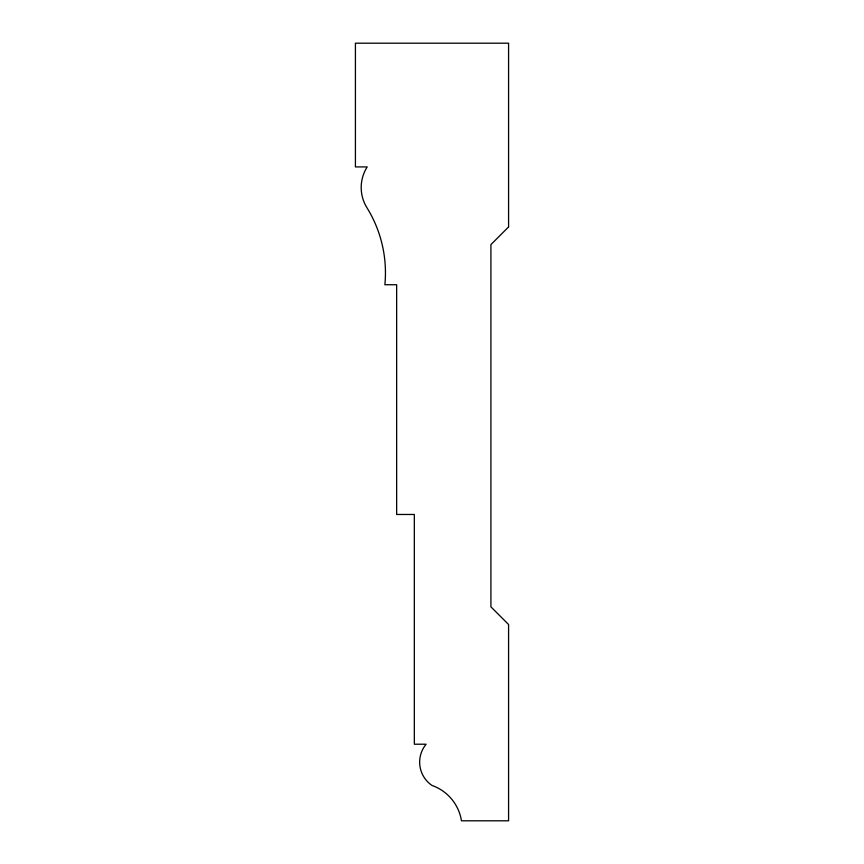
<?xml version="1.0" encoding="UTF-8"?>
<svg xmlns="http://www.w3.org/2000/svg" width="864" height="864" viewBox="0 0 864 864"><rect width="100%" height="100%" fill="white"/><g stroke="black" fill="none" stroke-linecap="round" stroke-linejoin="round"><path stroke-width="1.3" d="M508.583 226.93L490.914 244.609L490.914 606.841L508.583 624.51L508.583 820.8L461.452 820.8A44.842 44.842 0 0 0 432 785.452A28.145 28.145 0 0 1 426.114 744.217L414.331 744.217L414.331 514.469L396.652 514.469L396.652 284.731L384.869 284.731A123.638 123.638 0 0 0 367.2 208.148A38.405 38.405 0 0 1 367.2 166.914L355.417 166.914L355.417 43.2L508.583 43.2L508.583 226.93"/></g></svg>
